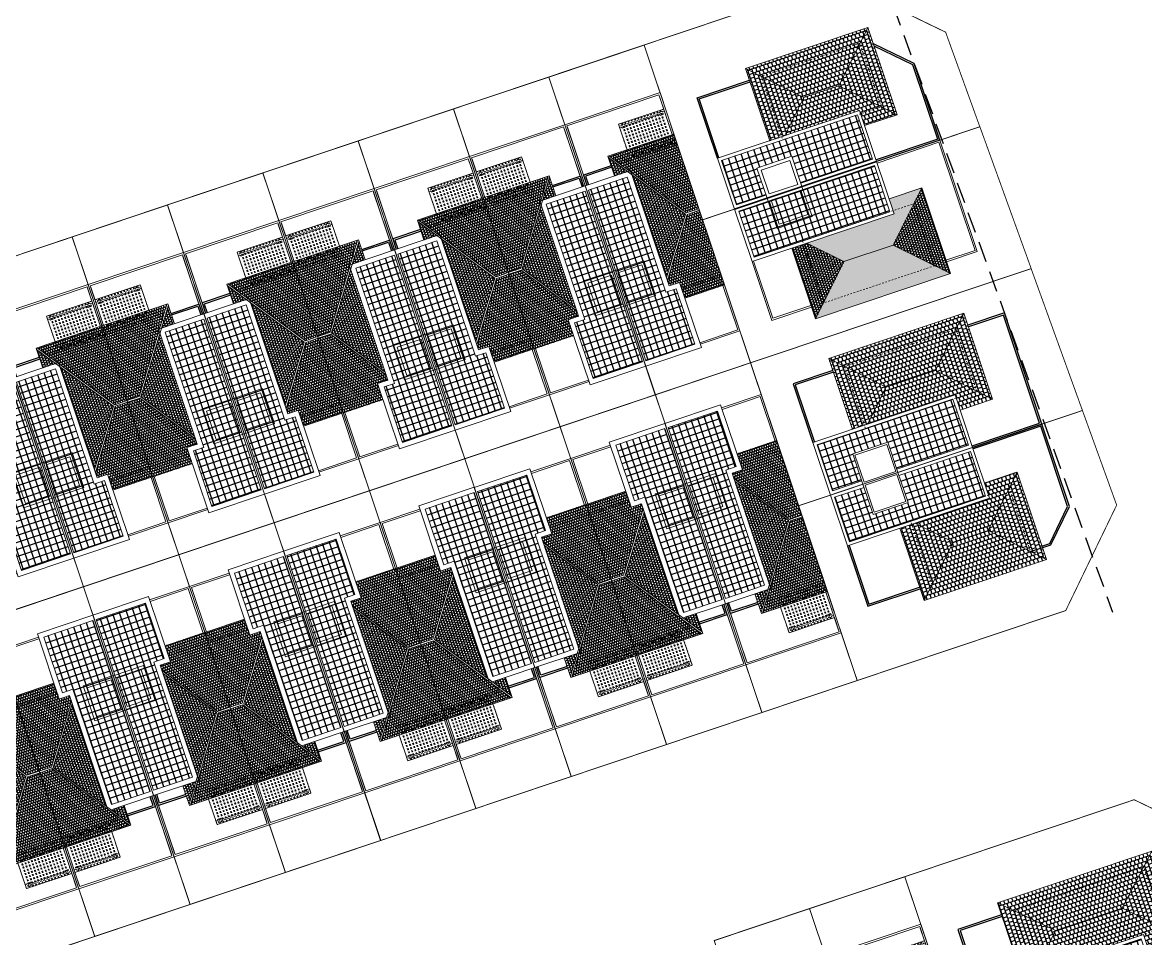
# Model space of a CAD drawing. Header units: metres. Extents: x 568336 to 569219, y 2065964 to 2066430.
# Drawn here: x 568535.8 to 568602.8, y 2066218.3 to 2066272.9 of the extents above; entities that cross this region are included whole.
import ezdxf

# ---------------------------------------------------------------- set-up
doc = ezdxf.new("R2010")
doc.units = ezdxf.units.M
for name, pattern in [('CENTER', [2, 1.25, -0.25, 0.25, -0.25]), ('HIDDEN', [0.375, 0.25, -0.125]), ('HIDDEN2', [0.1875, 0.125, -0.0625])]:
    doc.linetypes.add(name, pattern=pattern)
for name, color, linetype, lineweight in [('-CENTER', 143, 'CENTER', 13), ('-CONCRETE', 1, 'CONTINUOUS', 35), ('-DIM', 9, 'CONTINUOUS', 13), ('-DOOR', 137, 'CONTINUOUS', 9), ('-HATCH', 8, 'CONTINUOUS', 5), ('-HIDE', 3, 'HIDDEN', 13), ('-LINE1', 7, 'CONTINUOUS', 18), ('-WALL', 4, 'CONTINUOUS', 35)]:
    doc.layers.add(name, color=color, linetype=linetype, lineweight=lineweight)
for name, color, linetype in [('-HATCH CONCRETE', 54, 'CONTINUOUS'), ('-RANH GIOI LO DAT', 12, 'CONTINUOUS'), ('13. NET HATCH', 252, 'CONTINUOUS'), ('RANHGIOI', 2, 'HIDDEN')]:
    doc.layers.add(name, color=color, linetype=linetype)

# ---------------------------------------------------------------- blocks, each defined once
blk = doc.blocks.new('M18-T2')
at = {"layer": '13. NET HATCH'}
h = blk.add_hatch(dxfattribs=at)
h.set_pattern_fill('_USER', color=256, scale=400, double=1, pattern_type=0)
h.set_pattern_definition([(0, (-87735.5, 66135), (0, 400), []), (90, (-87735.5, 66135), (-400, 2e-14), [])])
h.paths.add_polyline_path([(195302, -91022), (197002, -91022), (197002, -93222), (195302, -93222), (195302, -97719), (198102, -97719), (198102, -87718), (195302, -87718)])
h = blk.add_hatch(dxfattribs=at)
h.set_pattern_fill('MAIGO-12', color=256, scale=500, angle=180)
h.set_pattern_definition([(180, (-87885.5, 66135.02), (-125, -250), [200, -50, 200, -50]), (270, (-87860.51, 66110.02), (125, -250), [225, -275]), (225, (-87835.51, 66135.02), (-125, -250), [35.35534, -671.75144]), (315, (-87885.51, 66135.02), (125, -250), [35.35534, -671.75144])])
h.paths.add_polyline_path([(202852, -90268), (198302, -90268), (198302, -91187), (200202, -93018)])
h = blk.add_hatch(dxfattribs=at)
h.set_pattern_fill('MAIGO-12', color=256, scale=500, angle=270)
h.set_pattern_definition([(270, (-87735.5, 65985.02), (250, -125), [200, -50, 200, -50]), (0, (-87710.51, 66010.02), (250, 125), [225, -275]), (315, (-87735.51, 66035.02), (250, -125), [35.35534, -671.75144]), (45, (-87735.51, 65985.02), (250, 125), [35.35534, -671.75144])])
h.paths.add_polyline_path([(200202, -97219), (202852, -99969), (202852, -90268), (200202, -93018)])
h = blk.add_hatch(dxfattribs=at)
h.set_pattern_fill('MAIGO-12', color=256, scale=500, angle=90)
h.set_pattern_definition([(90, (-87735.5, 66285.02), (-250, 125), [200, -50, 200, -50]), (180, (-87760.51, 66260.02), (-250, -125), [225, -275]), (135, (-87735.51, 66235.02), (-250, 125), [35.35534, -671.75144]), (225, (-87735.51, 66285.02), (-250, -125), [35.35534, -671.75144])])
h.paths.add_polyline_path([(198302, -97919), (197552, -97919), (197552, -99969), (200202, -97219), (200202, -93018), (198302, -91187)])
h = blk.add_hatch(dxfattribs=at)
h.set_pattern_fill('MAIGO-12', color=256, scale=500)
h.set_pattern_definition([(0, (-87585.5, 66135.02), (125, 250), [200, -50, 200, -50]), (90, (-87610.51, 66160.02), (-125, 250), [225, -275]), (45, (-87635.51, 66135.02), (125, 250), [35.35534, -671.75144]), (135, (-87585.51, 66135.02), (-125, 250), [35.35534, -671.75144])])
h.paths.add_polyline_path([(197782, -99731), (197552, -99969), (202852, -99969), (200202, -97219)])
at = {"layer": '-HIDE', "ltscale": 5}
blk.add_lwpolyline([(202102, -91018), (198302, -91018), (198302, -99219), (202102, -99219)], close=True, dxfattribs=at)
at = {"layer": '-LINE1', "ltscale": 10}
for p, q in [((200202, -93018), (202852, -90268)), ((200202, -93018), (198302, -91187)), ((200202, -97219), (197552, -99969)), ((200202, -97219), (202852, -99969))]:
    blk.add_line(p, q, dxfattribs=at)
at = {"layer": '-LINE1'}
blk.add_lwpolyline([(198302, -97919), (195102, -97919), (195102, -87518), (198302, -87518)], close=True, dxfattribs=at)
for points in [[(195302, -91022), (195302, -87718), (198102, -87718), (198102, -97719), (195302, -97719), (195302, -93222)], [(197552, -97919), (197552, -99969), (202852, -99969), (202852, -90268), (198302, -90268)], [(200202, -93018), (200202, -97219)]]:
    blk.add_lwpolyline(points, dxfattribs=at)
at = {"layer": '-LINE1', "ltscale": 10}
for points in [[(195102, -91022), (197002, -91022), (197002, -93222), (195102, -93222)], [(195202, -91122), (196902, -91122), (196902, -93122), (195202, -93122)]]:
    blk.add_lwpolyline(points, close=True, dxfattribs=at)
at = {"layer": '-RANH GIOI LO DAT', "linetype": 'HIDDEN', "ltscale": 10, "const_width": 50}
blk.add_lwpolyline([(201104, -105068), (206102, -99951), (206102, -85519), (195102, -85519), (195102, -105207)], close=True, dxfattribs=at)
at = {"layer": '13. NET HATCH'}
for p, q in [((202002, -87618), (198102, -87618)), ((195102, -102694), (195102, -97920)), ((195202, -102594), (195202, -97920)), ((202002, -100427), (199884, -102595)), ((202102, -100467), (199927, -102694)), ((202002, -99969), (202002, -100427)), ((202102, -99969), (202102, -100467)), ((199927, -102694), (195101, -102694)), ((199887, -102594), (195202, -102594))]:
    blk.add_line(p, q, dxfattribs=at)
for points in [[(202102, -90268), (202102, -87518), (198102, -87518)], [(202002, -90268), (202002, -87618)]]:
    blk.add_lwpolyline(points, dxfattribs=at)
blk = doc.blocks.new('M17-T2')
at = {"layer": '13. NET HATCH'}
h = blk.add_hatch(dxfattribs=at)
h.set_pattern_fill('_USER', color=256, scale=400, double=1, pattern_type=0)
h.set_pattern_definition([(0, (-80045.76, -2e-06), (0, 400), []), (90, (-80045.76, -2e-06), (-400, 2e-14), [])])
h.paths.add_polyline_path([(203413, -26239), (203413, -24039), (205113, -24039), (205113, -22189), (202313, -22189), (202313, -30739), (205113, -30739), (205113, -26239)])
h = blk.add_hatch(dxfattribs=at)
h.set_pattern_fill('MAIGO-12', color=256, scale=500, angle=270)
h.set_pattern_definition([(270, (-80045.76, -150), (250, -125), [200, -50, 200, -50]), (0, (-80020.76, -125), (250, 125), [225, -275]), (315, (-80045.76, -100), (250, -125), [35.35534, -671.75144]), (45, (-80045.76, -150), (250, 125), [35.35534, -671.75144])])
h.paths.add_polyline_path([(200313, -28039), (197563, -25289), (197563, -32989), (200313, -30239)])
h = blk.add_hatch(dxfattribs=at)
h.set_pattern_fill('MAIGO-12', color=256, scale=500, angle=180)
h.set_pattern_definition([(180, (-80195.76, -2e-06), (-125, -250), [200, -50, 200, -50]), (270, (-80170.76, -25), (125, -250), [225, -275]), (225, (-80145.76, -2e-06), (-125, -250), [35.35534, -671.75144]), (315, (-80195.76, -2e-06), (125, -250), [35.35534, -671.75144])])
h.paths.add_polyline_path([(200313, -28039), (202113, -26239), (202113, -25289), (197563, -25289)])
h = blk.add_hatch(dxfattribs=at)
h.set_pattern_fill('MAIGO-12', color=256, scale=500, angle=90)
h.set_pattern_definition([(90, (-80045.76, 150), (-250, 125), [200, -50, 200, -50]), (180, (-80070.76, 125), (-250, -125), [225, -275]), (135, (-80045.76, 100), (-250, 125), [35.35534, -671.75144]), (225, (-80045.76, 150), (-250, -125), [35.35534, -671.75144])])
h.paths.add_polyline_path([(202113, -26239), (200313, -28039), (200313, -30239), (203063, -32989), (203063, -30939), (202113, -30939)])
h = blk.add_hatch(dxfattribs=at)
h.set_pattern_fill('MAIGO-12', color=256, scale=500)
h.set_pattern_definition([(0, (-79895.76, -2e-06), (125, 250), [200, -50, 200, -50]), (90, (-79920.76, 25), (-125, 250), [225, -275]), (45, (-79945.76, -2e-06), (125, 250), [35.35534, -671.75144]), (135, (-79895.76, -2e-06), (-125, 250), [35.35534, -671.75144])])
h.paths.add_polyline_path([(200313, -30239), (197563, -32989), (203063, -32989)])
at = {"layer": '-HIDE', "ltscale": 5}
blk.add_lwpolyline([(202313, -32239), (198313, -32239), (198313, -26039), (202313, -26039)], close=True, dxfattribs=at)
at = {"layer": '-LINE1'}
blk.add_lwpolyline([(202113, -21989), (205313, -21989), (205313, -30939), (202113, -30939)], close=True, dxfattribs=at)
for points in [[(205113, -26239), (205113, -30739), (202313, -30739), (202313, -22189), (205113, -22189), (205113, -24039)], [(203063, -30939), (203063, -32989), (197563, -32989), (197563, -25289), (202113, -25289)], [(197563, -25289), (200313, -28039), (202113, -26239)], [(200313, -28039), (200313, -30239)], [(197563, -32989), (200313, -30239), (203063, -32989)]]:
    blk.add_lwpolyline(points, dxfattribs=at)
at = {"layer": '-LINE1', "ltscale": 10}
for points in [[(203413, -24039), (205313, -24039), (205313, -26239), (203413, -26239)], [(203513, -24139), (205213, -24139), (205213, -26139), (203513, -26139)]]:
    blk.add_lwpolyline(points, close=True, dxfattribs=at)
at = {"layer": '-RANH GIOI LO DAT', "linetype": 'HIDDEN', "ltscale": 10, "const_width": 50}
blk.add_lwpolyline([(199311, -37993), (205313, -37853), (205313, -19989), (194313, -19989), (194313, -33109)], close=True, dxfattribs=at)
at = {"layer": '13. NET HATCH'}
for p, q in [((205211, -35192), (205213, -30939)), ((205313, -35290), (205313, -30939)), ((198413, -32989), (198413, -33480)), ((198413, -33480), (200163, -35190)), ((200122, -35290), (205313, -35290)), ((200163, -35190), (205213, -35192))]:
    blk.add_line(p, q, dxfattribs=at)
for points in [[(202113, -21989), (198313, -21989), (198313, -25289)], [(202113, -22089), (198413, -22089), (198413, -25289)], [(198313, -32239), (198313, -33522), (200122, -35290)]]:
    blk.add_lwpolyline(points, dxfattribs=at)
blk = doc.blocks.new('M16-T2')
at = {"layer": '13. NET HATCH'}
h = blk.add_hatch(dxfattribs=at)
h.set_pattern_fill('_USER', color=256, scale=400, double=1, pattern_type=0)
h.set_pattern_definition([(0, (-83197.2, 5e-08), (0, 400), []), (90, (-83197.2, 5e-08), (-400, 2e-14), [])])
h.paths.add_polyline_path([(195236, 40323), (195236, 35823), (198136, 35823), (198136, 44373), (195236, 44373), (195236, 42523), (196936, 42523), (196936, 40323)])
h = blk.add_hatch(dxfattribs=at)
h.set_pattern_fill('MAIGO-12', color=256, scale=500, angle=180)
h.set_pattern_definition([(180, (-83347.2, 5e-08), (-125, -250), [200, -50, 200, -50]), (270, (-83322.2, -25), (125, -250), [225, -275]), (225, (-83297.2, 5e-08), (-125, -250), [35.35534, -671.75144]), (315, (-83347.2, 5e-08), (125, -250), [35.35534, -671.75144])])
h.paths.add_polyline_path([(202786, 42073), (198336, 42073), (198336, 41123), (200086, 39373)])
h = blk.add_hatch(dxfattribs=at)
h.set_pattern_fill('MAIGO-12', color=256, scale=500, angle=90)
h.set_pattern_definition([(90, (-83197.2, 150), (-250, 125), [200, -50, 200, -50]), (180, (-83222.2, 125), (-250, -125), [225, -275]), (135, (-83197.2, 100), (-250, 125), [35.35534, -671.75144]), (225, (-83197.2, 150), (-250, -125), [35.35534, -671.75144])])
h.paths.add_polyline_path([(202786, 42073), (200086, 39373), (200086, 36273), (202786, 33573)])
h = blk.add_hatch(dxfattribs=at)
h.set_pattern_fill('MAIGO-12', color=256, scale=500, angle=270)
h.set_pattern_definition([(270, (-83197.2, -150), (250, -125), [200, -50, 200, -50]), (0, (-83172.2, -125), (250, 125), [225, -275]), (315, (-83197.2, -100), (250, -125), [35.35534, -671.75144]), (45, (-83197.2, -150), (250, 125), [35.35534, -671.75144])])
h.paths.add_polyline_path([(200086, 39373), (198336, 41123), (198336, 35623), (197386, 35623), (197386, 33573), (200086, 36273)])
h = blk.add_hatch(dxfattribs=at)
h.set_pattern_fill('MAIGO-12', color=256, scale=500)
h.set_pattern_definition([(0, (-83047.2, 5e-08), (125, 250), [200, -50, 200, -50]), (90, (-83072.2, 25), (-125, 250), [225, -275]), (45, (-83097.2, 5e-08), (125, 250), [35.35534, -671.75144]), (135, (-83047.2, 5e-08), (-125, 250), [35.35534, -671.75144])])
h.paths.add_polyline_path([(200086, 36273), (197386, 33573), (202786, 33573)])
at = {"layer": '-HIDE', "ltscale": 5}
blk.add_lwpolyline([(198136, 34323), (202036, 34323), (202036, 41323), (198136, 41323)], close=True, dxfattribs=at)
at = {"layer": '-LINE1'}
blk.add_lwpolyline([(195036, 35623), (198336, 35623), (198336, 44573), (195036, 44573)], close=True, dxfattribs=at)
for points in [[(195236, 40323), (195236, 35823), (198136, 35823), (198136, 44373), (195236, 44373), (195236, 42523)], [(197386, 35623), (197386, 33573), (202786, 33573), (202786, 42073), (198336, 42073)], [(198336, 41123), (200086, 39373), (202786, 42073)], [(200086, 39373), (200086, 36273)], [(197386, 33573), (200086, 36273), (202786, 33573)]]:
    blk.add_lwpolyline(points, dxfattribs=at)
at = {"layer": '-LINE1', "ltscale": 10}
for points in [[(195036, 42523), (196936, 42523), (196936, 40323), (195036, 40323)], [(195136, 42423), (196836, 42423), (196836, 40423), (195136, 40423)]]:
    blk.add_lwpolyline(points, close=True, dxfattribs=at)
at = {"layer": '-RANH GIOI LO DAT', "linetype": 'HIDDEN', "ltscale": 10, "const_width": 50}
blk.add_lwpolyline([(204036, 28918), (204036, 46573), (195036, 46573), (195036, 28709)], close=True, dxfattribs=at)
at = {"layer": '13. NET HATCH'}
for p, q in [((202036, 44573), (198336, 44573)), ((201936, 44473), (198336, 44473)), ((201936, 42073), (201936, 44473)), ((202036, 42073), (202036, 44573)), ((195036, 35623), (195036, 31273)), ((195136, 35623), (195136, 31373)), ((201936, 31370), (201936, 33573)), ((202036, 31272), (202037, 33573)), ((195036, 31273), (202036, 31272)), ((195136, 31373), (201936, 31370))]:
    blk.add_line(p, q, dxfattribs=at)
blk = doc.blocks.new('M15-T2')
at = {"layer": '13. NET HATCH'}
h = blk.add_hatch(dxfattribs=at)
h.set_pattern_fill('_USER', color=256, scale=400, double=1, pattern_type=0)
h.set_pattern_definition([(0, (-86451.08, -2e-06), (0, 400), []), (90, (-86451.08, -2e-06), (-400, 2e-14), [])])
h.paths.add_polyline_path([(195610, 106990), (195610, 102490), (198410, 102490), (198410, 111040), (195610, 111040), (195610, 109190), (197310, 109190), (197310, 106990)])
h = blk.add_hatch(dxfattribs=at)
h.set_pattern_fill('MAIGO-12', color=256, scale=500, angle=180)
h.set_pattern_definition([(180, (-86601.08, -2e-06), (-125, -250), [200, -50, 200, -50]), (270, (-86576.08, -25), (125, -250), [225, -275]), (225, (-86551.08, -2e-06), (-125, -250), [35.35534, -671.75144]), (315, (-86601.08, -2e-06), (125, -250), [35.35534, -671.75144])])
h.paths.add_polyline_path([(203160, 107940), (198610, 107940), (198610, 106990), (200410, 105190)])
h = blk.add_hatch(dxfattribs=at)
h.set_pattern_fill('MAIGO-12', color=256, scale=500, angle=90)
h.set_pattern_definition([(90, (-86451.08, 150), (-250, 125), [200, -50, 200, -50]), (180, (-86476.08, 125), (-250, -125), [225, -275]), (135, (-86451.08, 100), (-250, 125), [35.35534, -671.75144]), (225, (-86451.08, 150), (-250, -125), [35.35534, -671.75144])])
h.paths.add_polyline_path([(200410, 102990), (203160, 100240), (203160, 107940), (200410, 105190)])
h = blk.add_hatch(dxfattribs=at)
h.set_pattern_fill('MAIGO-12', color=256, scale=500, angle=270)
h.set_pattern_definition([(270, (-86451.08, -150), (250, -125), [200, -50, 200, -50]), (0, (-86426.08, -125), (250, 125), [225, -275]), (315, (-86451.08, -100), (250, -125), [35.35534, -671.75144]), (45, (-86451.08, -150), (250, 125), [35.35534, -671.75144])])
h.paths.add_polyline_path([(198610, 102290), (197660, 102290), (197660, 100240), (200410, 102990), (200410, 105190), (198610, 106990)])
h = blk.add_hatch(dxfattribs=at)
h.set_pattern_fill('MAIGO-12', color=256, scale=500)
h.set_pattern_definition([(0, (-86301.08, -2e-06), (125, 250), [200, -50, 200, -50]), (90, (-86326.08, 25), (-125, 250), [225, -275]), (45, (-86351.08, -2e-06), (125, 250), [35.35534, -671.75144]), (135, (-86301.08, -2e-06), (-125, 250), [35.35534, -671.75144])])
h.paths.add_polyline_path([(203160, 100240), (200410, 102990), (197660, 100240)])
at = {"layer": '-HIDE', "ltscale": 5}
blk.add_lwpolyline([(198410, 100990), (202410, 100990), (202410, 107190), (198410, 107190)], close=True, dxfattribs=at)
at = {"layer": '-LINE1'}
for points in [[(195410, 102290), (198610, 102290), (198610, 111240), (195410, 111240)], [(195410, 109190), (197310, 109190), (197310, 106990), (195410, 106990)], [(195610, 108990), (197110, 108990), (197110, 107190), (195610, 107190)]]:
    blk.add_lwpolyline(points, close=True, dxfattribs=at)
for points in [[(195610, 106990), (195610, 102490), (198410, 102490), (198410, 111040), (195610, 111040), (195610, 109190)], [(197660, 102290), (197660, 100240), (203160, 100240), (203160, 107940), (198610, 107940)], [(198610, 106990), (200410, 105190), (203160, 107940)], [(200410, 102990), (200410, 105190)], [(197660, 100240), (200410, 102990), (203160, 100240)]]:
    blk.add_lwpolyline(points, dxfattribs=at)
at = {"layer": '-RANH GIOI LO DAT', "linetype": 'HIDDEN', "ltscale": 10, "const_width": 50}
blk.add_lwpolyline([(201411, 95934), (206410, 101050), (206410, 113240), (195410, 113240), (195410, 95794)], close=True, dxfattribs=at)
at = {"layer": '13. NET HATCH'}
for p, q in [((195410, 98310), (195410, 102290)), ((195510, 98409), (195510, 102290)), ((200195, 98409), (201983, 100240)), ((200238, 98310), (202123, 100240)), ((195410, 98310), (200238, 98310)), ((195510, 98409), (200195, 98409))]:
    blk.add_line(p, q, dxfattribs=at)
for points in [[(198610, 111240), (202410, 111240), (202410, 107940)], [(198610, 111140), (202310, 111140), (202310, 107940)]]:
    blk.add_lwpolyline(points, dxfattribs=at)
blk = doc.blocks.new('M10-T2')
at = {"layer": '13. NET HATCH'}
h = blk.add_hatch(dxfattribs=at)
h.set_pattern_fill('_USER', color=256, scale=400, double=1, pattern_type=0)
h.set_pattern_definition([(0, (-64918.3, 2116), (0, 400), []), (90, (-64918.3, 2116), (-400, 2e-14), [])])
h.paths.add_polyline_path([(204563, -361388), (201663, -361388), (201663, -352838), (204563, -352838)])
h = blk.add_hatch(dxfattribs=at)
h.set_pattern_fill('MAIGO-12', color=256, scale=300, angle=180)
h.set_pattern_definition([(180, (-65008.3, 2115.98), (-75, -150), [120, -30, 120, -30]), (270, (-64993.305, 2100.98), (75, -150), [135, -165]), (225, (-64978.305, 2115.98), (-75, -150), [21.213203, -403.050865]), (315, (-65008.305, 2115.98), (75, -150), [21.213203, -403.050865])])
h.paths.add_polyline_path([(201463, -356088), (201463, -355138), (197013, -355138), (199713, -357838)])
h = blk.add_hatch(dxfattribs=at)
h.set_pattern_fill('MAIGO-12', color=256, scale=300, angle=270)
h.set_pattern_definition([(270, (-64918.3, 2025.98), (150, -75), [120, -30, 120, -30]), (0, (-64903.305, 2040.98), (150, 75), [135, -165]), (315, (-64918.305, 2055.98), (150, -75), [21.213203, -403.050865]), (45, (-64918.305, 2025.98), (150, 75), [21.213203, -403.050865])])
h.paths.add_polyline_path([(199713, -357838), (197013, -355138), (197013, -363638), (199713, -360938)])
h = blk.add_hatch(dxfattribs=at)
h.set_pattern_fill('MAIGO-12', color=256, scale=300, angle=90)
h.set_pattern_definition([(90, (-64918.3, 2205.98), (-150, 75), [120, -30, 120, -30]), (180, (-64933.305, 2190.98), (-150, -75), [135, -165]), (135, (-64918.305, 2175.98), (-150, 75), [21.213203, -403.050865]), (225, (-64918.305, 2205.98), (-150, -75), [21.213203, -403.050865])])
h.paths.add_polyline_path([(201463, -356088), (199713, -357838), (199713, -360938), (202413, -363638), (202413, -361588), (201463, -361588)])
h = blk.add_hatch(dxfattribs=at)
h.set_pattern_fill('MAIGO-12', color=256, scale=300)
h.set_pattern_definition([(0, (-64828.3, 2115.98), (75, 150), [120, -30, 120, -30]), (90, (-64843.305, 2130.98), (-75, 150), [135, -165]), (45, (-64858.305, 2115.98), (75, 150), [21.213203, -403.050865]), (135, (-64828.305, 2115.98), (-75, 150), [21.213203, -403.050865])])
h.paths.add_polyline_path([(199713, -360938), (197013, -363638), (202413, -363638)])
at = {"layer": '-HIDE', "ltscale": 10}
blk.add_lwpolyline([(197763, -355888), (201663, -355888), (201663, -362888), (197763, -362888)], close=True, dxfattribs=at)
at = {"layer": '-LINE1'}
for p, q in [((197763, -355138), (197763, -352638)), ((197763, -352638), (201463, -352638)), ((197863, -355138), (197863, -352738)), ((197863, -352738), (201463, -352738)), ((204663, -361588), (204663, -365470)), ((204763, -361588), (204763, -365568)), ((197763, -363638), (197763, -365568)), ((197863, -363638), (197863, -365466)), ((197763, -365568), (204763, -365568)), ((197863, -365466), (204663, -365470))]:
    blk.add_line(p, q, dxfattribs=at)
for points in [[(204763, -361588), (201463, -361588), (201463, -352638), (204763, -352638)], [(204563, -361388), (201663, -361388), (201663, -352838), (204563, -352838)], [(202863, -354688), (204763, -354688), (204763, -356888), (202863, -356888)], [(203063, -354888), (204563, -354888), (204563, -356688), (203063, -356688)]]:
    blk.add_lwpolyline(points, close=True, dxfattribs=at)
for points in [[(202413, -361588), (202413, -363638), (197013, -363638), (197013, -355138), (201463, -355138)], [(201463, -356088), (199713, -357838), (197013, -355138)], [(199713, -357838), (199713, -360938)], [(202413, -363638), (199713, -360938), (197013, -363638)]]:
    blk.add_lwpolyline(points, dxfattribs=at)
at = {"layer": '-RANH GIOI LO DAT', "linetype": 'HIDDEN', "ltscale": 10, "const_width": 50}
blk.add_lwpolyline([(204763, -368088), (204763, -350638), (195763, -350638), (195763, -368298)], close=True, dxfattribs=at)
at = {"layer": '-WALL'}
blk.add_line((204763, -352638), (204763, -361588), dxfattribs=at)
blk = doc.blocks.new('M1-T2')
at = {"layer": '13. NET HATCH'}
h = blk.add_hatch(dxfattribs=at)
h.set_pattern_fill('_USER', color=256, scale=400, double=1, pattern_type=0)
h.set_pattern_definition([(0, (-72019.7, 268497.24), (0, 400), []), (90, (-72019.7, 268497.24), (-400, 2e-14), [])])
h.paths.add_polyline_path([(194782, 48852), (191682, 48852), (191682, 38102), (194132, 38102), (194131, 45352), (194782, 45352)])
h = blk.add_hatch(dxfattribs=at)
h.set_pattern_fill('MAIGO-12', color=256, scale=300)
h.set_pattern_definition([(0, (-71937.98, 277997.69), (75, 150), [120, -30, 120, -30]), (90, (-71952.98, 278012.69), (-75, 150), [135, -165]), (45, (-71967.98, 277997.69), (75, 150), [21.213203, -403.050865]), (135, (-71937.98, 277997.69), (-75, 150), [21.213203, -403.050865])])
h.paths.add_polyline_path([(197582, 41353), (196808, 41353), (194431, 44721), (194431, 45052), (195082, 45052), (195082, 46052), (197582, 46052)])
h = blk.add_hatch(dxfattribs=at)
h.set_pattern_fill('MAIGO-12', color=256, scale=300, angle=-90)
h.set_pattern_definition([(270, (426586.06, 307889.96), (150, -75), [120, -30, 120, -30]), (360, (426601.06, 307904.96), (150, 75), [135, -165]), (315, (426586.06, 307919.96), (150, -75), [21.213203, -403.050865]), (45, (426586.06, 307889.96), (150, 75), [21.213203, -403.050865])])
h.paths.add_polyline_path([(196720, 41303), (194431, 44548), (194432, 38058)])
h = blk.add_hatch(dxfattribs=at)
h.set_pattern_fill('MAIGO-12', color=256, scale=300)
h.set_pattern_definition([(0, (-71937.98, 268648.89), (75, 150), [120, -30, 120, -30]), (90, (-71952.98, 268663.89), (-75, 150), [135, -165]), (45, (-71967.98, 268648.89), (75, 150), [21.213203, -403.050865]), (135, (-71937.98, 268648.89), (-75, 150), [21.213203, -403.050865])])
h.paths.add_polyline_path([(197582, 41253), (196808, 41253), (193494, 36554), (197582, 36554)])
h = blk.add_hatch(dxfattribs=at)
h.set_pattern_fill('MAIGO-12', color=256, scale=300, angle=-90)
h.set_pattern_definition([(270, (425567.87, 306464.43), (150, -75), [120, -30, 120, -30]), (360, (425582.87, 306479.43), (150, 75), [135, -165]), (315, (425567.87, 306494.43), (150, -75), [21.213203, -403.050865]), (45, (425567.87, 306464.43), (150, 75), [21.213203, -403.050865])])
h.paths.add_polyline_path([(194252, 37802), (193432, 37802), (193432, 36640)])
at = {"layer": '-CONCRETE', "color": 1, "linetype": 'HIDDEN', "ltscale": 10, "const_width": 50}
blk.add_lwpolyline([(191582, 50952), (197582, 50952), (197582, 30952), (191582, 30952)], close=True, dxfattribs=at)
at = {"layer": '-DIM'}
for points in [[(191582, 45352), (193482, 45352), (193482, 43152), (191582, 43152)], [(191782, 45152), (193282, 45152), (193282, 43352), (191782, 43352)]]:
    blk.add_lwpolyline(points, close=True, dxfattribs=at)
at = {"layer": '-DOOR'}
for p, q in [((191582, 33952), (191582, 37802)), ((191682, 37802), (191682, 34153)), ((197482, 36554), (197482, 34151)), ((197582, 36554), (197582, 33951))]:
    blk.add_line(p, q, dxfattribs=at)
at = {"layer": '-HATCH'}
for p, q in [((195082, 48952), (197582, 48952)), ((197582, 48952), (197582, 46052)), ((197482, 48852), (197482, 46052)), ((197582, 33951), (191582, 33952))]:
    blk.add_line(p, q, dxfattribs=at)
at = {"layer": '-HATCH', "linetype": 'HIDDEN'}
for p, q in [((194832, 34950), (194832, 37150)), ((194882, 34950), (194882, 37150)), ((195032, 34950), (195032, 37150)), ((195082, 34950), (195082, 37150)), ((195082, 34950), (195082, 37150)), ((195082, 34950), (195082, 37150)), ((195082, 34950), (195082, 37150)), ((195232, 34950), (195232, 37150)), ((195282, 34950), (195282, 37150)), ((195432, 34950), (195432, 37150)), ((195482, 34950), (195482, 37150)), ((195632, 34950), (195632, 37150)), ((195682, 34950), (195682, 37150)), ((195832, 34950), (195832, 37150)), ((195882, 34950), (195882, 37150)), ((196032, 34950), (196032, 37150)), ((196082, 34950), (196082, 37150)), ((196232, 34950), (196232, 37150)), ((196282, 34950), (196282, 37150)), ((196432, 34950), (196432, 37150)), ((196482, 34950), (196482, 37150)), ((196632, 34950), (196632, 37150)), ((196682, 34950), (196682, 37150)), ((196832, 34950), (196832, 37150)), ((196882, 34950), (196882, 37150)), ((197032, 34950), (197032, 37150)), ((197082, 34950), (197082, 37150)), ((197232, 34950), (197232, 37150)), ((197282, 34950), (197282, 37150))]:
    blk.add_line(p, q, dxfattribs=at)
at = {"layer": '-HATCH'}
for points in [[(197482, 48852), (195082, 48852)], [(191682, 37154), (193432, 37154)], [(194632, 36554), (194632, 34950), (197482, 34950), (197481, 34052), (191682, 34052), (191682, 37154)]]:
    blk.add_lwpolyline(points, dxfattribs=at)
at = {"layer": '-HATCH', "linetype": 'HIDDEN'}
blk.add_lwpolyline([(194632, 37150), (197482, 37150), (197482, 34950), (194632, 34950)], close=True, dxfattribs=at)
for points in [[(194832, 35100), (194632, 35100), (194632, 35180), (194832, 35180)], [(194757, 35180), (194757, 35240), (194832, 35240)], [(194832, 35040), (194757, 35040), (194757, 35100)], [(194882, 35240), (194957, 35240), (194957, 35180)], [(194882, 35180), (195032, 35180)], [(195032, 35100), (194882, 35100)], [(194957, 35100), (194957, 35040), (194882, 35040)], [(195082, 35180), (195082, 35180)], [(195082, 35180), (195082, 35180)], [(195082, 35180), (195232, 35180)], [(195232, 35100), (195082, 35100)], [(195082, 35100), (195082, 35100)], [(195082, 35100), (195082, 35100)], [(195282, 35180), (195432, 35180)], [(195432, 35100), (195282, 35100)], [(195482, 35180), (195632, 35180)], [(195632, 35100), (195482, 35100)], [(195682, 35180), (195832, 35180)], [(195832, 35100), (195682, 35100)], [(195882, 35180), (196032, 35180)], [(196032, 35100), (195882, 35100)], [(196082, 35180), (196232, 35180)], [(196232, 35100), (196082, 35100)], [(196282, 35180), (196432, 35180)], [(196432, 35100), (196282, 35100)], [(196482, 35180), (196632, 35180)], [(196632, 35100), (196482, 35100)], [(196682, 35180), (196832, 35180)], [(196832, 35100), (196682, 35100)], [(196882, 35180), (197032, 35180)], [(197032, 35100), (196882, 35100)], [(197082, 35180), (197232, 35180)], [(197232, 35100), (197082, 35100)], [(197232, 35240), (197157, 35240), (197157, 35180)], [(197157, 35100), (197157, 35040), (197232, 35040)], [(197357, 35180), (197357, 35240), (197282, 35240)], [(197282, 35180), (197482, 35180), (197482, 35100), (197282, 35100)], [(197282, 35040), (197357, 35040), (197357, 35100)]]:
    blk.add_lwpolyline(points, dxfattribs=at)
at = {"layer": '-HATCH CONCRETE', "color": 251}
for p, q in [((191682, 37154), (191682, 37802)), ((193432, 37154), (191682, 37154))]:
    blk.add_line(p, q, dxfattribs=at)
blk.add_lwpolyline([(193432, 37254), (191782, 37254), (191782, 37802)], dxfattribs=at)
at = {"layer": '-HIDE', "linetype": 'HIDDEN2', "ltscale": 5}
for p, q in [((197582, 45452), (195082, 45452)), ((194032, 37803), (194032, 37154)), ((194032, 37154), (197582, 37154))]:
    blk.add_line(p, q, dxfattribs=at)
at = {"layer": '-LINE1'}
for p, q in [((191582, 37802), (191582, 49152)), ((191582, 49152), (195082, 49152)), ((195082, 45052), (195082, 49152)), ((191682, 38102), (191682, 48852)), ((191682, 48852), (194782, 48852)), ((194782, 45352), (194782, 48852)), ((197582, 46052), (195082, 46052)), ((197582, 36554), (197582, 46052)), ((194131, 45352), (194132, 38102)), ((194782, 45352), (194131, 45352)), ((194431, 45052), (194432, 37802)), ((195082, 45052), (194431, 45052)), ((194431, 44721), (196808, 41353)), ((194431, 44548), (196720, 41303)), ((193432, 36640), (196720, 41303)), ((193494, 36554), (196808, 41253)), ((196808, 41353), (197582, 41353)), ((196808, 41253), (197582, 41253)), ((191582, 37802), (194432, 37802)), ((191682, 38102), (194132, 38102)), ((193432, 37802), (193432, 36554)), ((193432, 36554), (197582, 36554))]:
    blk.add_line(p, q, dxfattribs=at)
at = {"layer": '-LINE1', "lineweight": 18}
blk.add_lwpolyline([(191582, 50952), (197582, 50952), (197582, 30952), (191582, 30952)], close=True, dxfattribs=at)

msp = doc.modelspace()

# ---------------------------------------------------------------- linework, layer by layer
at = {"layer": 'RANHGIOI', "color": 12, "ltscale": 5}
msp.add_line((568586.514, 2066277.468), (568600.88, 2066237.747), dxfattribs=at)

# ---------------------------------------------------------------- block references
at = {"layer": '-CENTER', "xscale": 0.001, "yscale": 0.001, "zscale": 0.001}
for name, p, rotation in [('M15-T2', (568745.947, 2066111.927), 108.5514997317249), ('M16-T2', (568688.353, 2066074.006), 108.5514997314972), ('M17-T2', (568628.519, 2066043.086), 108.5514997306934), ('M18-T2', (568572.983, 2065999.355), 108.5514997345284)]:
    msp.add_blockref(name, p, dxfattribs=dict(at, rotation=rotation))
at = {"layer": '-DIM', "yscale": 0.001, "zscale": 0.001}
for p, xscale, rotation in [((568375.758, 2066238.065), -0.001, 198.5516401755757), ((568739.015, 2066359.969), 0.001, 198.5505883165706), ((568364.383, 2066234.247), -0.001, 198.5516401755757), ((568727.638, 2066356.151), 0.001, 198.5505883165706), ((568353.006, 2066230.429), -0.001, 198.5516401755757), ((568716.26, 2066352.332), 0.001, 198.5505883165706), ((568341.629, 2066226.611), -0.001, 198.5516401755757), ((568704.884, 2066348.515), 0.001, 198.5505883165706), ((568408.18, 2066141.456), 0.001, 18.55152071404751), ((568771.434, 2066263.363), -0.001, 18.5516401755757), ((568396.803, 2066137.638), 0.001, 18.55152071404751), ((568760.057, 2066259.545), -0.001, 18.5516401755757), ((568385.426, 2066133.82), 0.001, 18.55152071404751), ((568748.68, 2066255.727), -0.001, 18.5516401755757), ((568374.049, 2066130.002), 0.001, 18.55152071404751), ((568737.303, 2066251.909), -0.001, 18.5516401755757), ((568362.673, 2066126.184), 0.001, 18.55152071404751), ((568391.323, 2066188.438), -0.001, 198.5514662004709), ((568754.578, 2066310.341), 0.001, 198.5504143414657)]:
    msp.add_blockref('M1-T2', p, dxfattribs=dict(at, xscale=xscale, rotation=rotation))
at = {"layer": '-WALL', "color": 2, "true_color": 0xf1eb1f, "xscale": 0.001, "yscale": 0.001, "zscale": 0.001, "rotation": 108.5514997312329}
msp.add_blockref('M10-T2', (568309.149, 2065955.473), dxfattribs=at)

doc.saveas('drawing.dxf')
